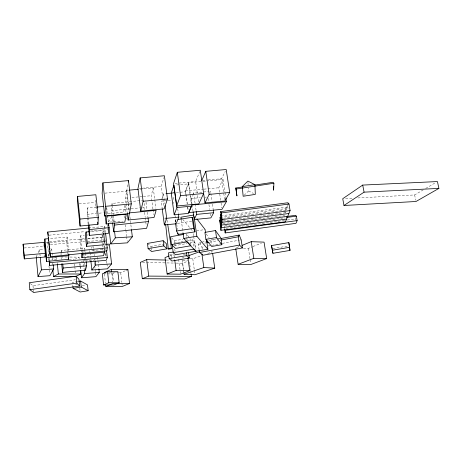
<?xml version="1.0" encoding="UTF-8"?>
<svg xmlns="http://www.w3.org/2000/svg" width="462" height="462" viewBox="0 0 462 462"><rect width="100%" height="100%" fill="white"/><g stroke="black" fill="none" stroke-linecap="round" stroke-linejoin="round"><path stroke-width="0.35" stroke-dasharray="2.31 1.73" d="M87.399 217.152L87.185 207.987L95.801 207.172M223.129 220.992L285.499 212.757L285.551 210.695M285.568 210.008L285.608 208.633L222.892 216.897M223.446 218.255L286.636 209.921L286.752 205.729L287.797 207.016L288.236 209.609M287.901 203.465L287.797 207.016L222.349 215.638M95.888 205.896L95.588 200.283M295.437 220.189L295.38 216.06M106.237 209.702L106.433 207.577M104.816 232.519L104.499 229.701L104.805 226.42L89.824 227.893M111.613 214.252L111.203 210.747L111.66 206.751M111.735 206.087L112.041 203.424L145.778 200.063M60.926 254.51L61.163 252.477M61.244 251.796L61.4 250.439L84.748 248.331L85.193 252.523M47.967 241.793L47.598 244.831L48.689 256.185M67.573 250.941L66.568 241.095L67.117 237.052L49.89 238.554M126.086 203.049L125.491 198.1L126.767 190.361L128.915 190.165M128.159 203.078L126.709 191.153L127.986 183.408M124.78 205.376L123.649 212.197L105.734 213.918M81.041 249.261L80.001 239.432L80.752 235.597L84.28 235.291M83.818 252.414L84.748 248.331M144.225 209.529L143.959 207.444L145.282 202.073M152.928 209.049L151.218 195.709L153.263 187.936L138.941 189.247M102.576 233.212L103.367 230.492L90.223 231.624M102.2 243.821L101.496 237.543L102.246 234.973M162.82 198.377L161.25 186.481L163.796 177.76M165.13 219.635L165.003 218.145L165.743 217.891M161.631 199.832L163.473 193.873L165.604 193.67M173.192 199.388L174.365 196.067M187.358 204.169L185.51 190.858L188.721 182.611L202.304 181.375M185.77 193.838L185.476 191.742L188.548 183.882L174.607 185.158M197.222 192.723L195.628 181.543L199.746 171.587M192.025 204.123L191.239 198.521L192.556 195.409M192.816 194.791L193.607 192.925L209.147 191.476M37.052 255.134L36.227 256.976L38.311 256.832M38.15 252.674L39.518 249.601L43.826 249.324M209.656 193.214L210.562 191.343L212.023 201.317M48.042 256.173L48.96 254.331M50.491 251.259L51.715 248.804L46.697 249.133M224.688 199.607L221.552 178.742L225.271 171.362M220.669 200.283L218.803 187.768L223.03 179.487L208.021 180.856M111.971 216.643L108.275 222.153L122.644 221.344M91.205 248.377L92.296 246.76M94.953 259.13L94.121 260.268L79.793 261.284M126.415 219.023L127.223 217.925M108.125 245.726L109.321 244.109M199.116 249.775L198.348 244.317L199.723 242.527L201.132 242.261M244.132 195.282L248.544 190.939L248.354 188.121M357.831 197.932L414.633 194.947L423.261 189.882M425.721 188.438L435.585 182.646M56.67 256.878L51.842 259.523L56.866 259.58M74.711 259.448L79.048 257.172L79.268 259.274M103.725 273.845L112.653 273.931L115.91 272.511M119.283 272.707L120.715 272.724L125.953 270.461M170.091 255.469L173.908 253.84M238.906 246.679L235.66 247.996L237.075 248.036M176.241 263.103L182.709 263.23L187.942 261.111M243.445 248.227L248.4 248.371L252.316 246.812M252.968 246.552L261.446 243.174M181.901 258.114L186.636 256.41M190.061 258.616L192.781 258.784L200.895 255.908M207.657 253.511L212.393 251.836L209.673 251.64M201.836 242.128L205.365 241.459M208.893 240.794L216.649 239.333M217.359 239.201L220.178 238.669M198.348 244.317L201.848 243.659M204.649 243.133L206.046 242.873M209.546 242.215L217.943 240.633M199.723 242.527L201.969 247.176L204.77 246.65M208.275 245.992L211.076 245.466M211.775 245.339L221.575 243.503M222.28 243.37L239.079 240.223M239.784 240.096L241.181 239.83M171.483 237.728L174.48 240.731L182.9 239.264M147.459 243.416L150.93 246.379L164.946 243.936M174.093 243.145L176.871 242.666M177.564 242.544L180.336 242.059M181.035 241.938L183.807 241.459M184.5 241.337L186.584 240.973M187.277 240.852L192.827 239.888L194.86 242.175L195.836 249.157M174.307 245.744L187.064 243.526M189.899 243.035L194.86 242.175M217.492 238.611L210.718 239.784L211.492 245.137M218.168 238.49L220.201 238.138M272.909 248.568L288.519 245.911M196.575 230.925L205.07 229.487M169.75 254.135L171.09 255.405L173.885 254.937M77.928 281.491L72.517 282.38L72.852 285.707M82.248 285.77L85.539 285.227M175.479 222.69L175.11 219.924L176.53 219.704M177.362 223.412L192.007 221.188M30.313 283.581L32.981 285.683L75.393 279.753M224.757 225.843L285.025 217.689M284.511 220.386L224.52 228.505L224.347 225.67M287.37 219.999L295.224 218.93M222.851 223.648L284.39 215.517L284.852 218.295M111.203 210.747L130.428 208.807M131.144 208.732L139.691 207.871M142.539 207.582L143.959 207.444M48.972 235.204L84.563 231.676M90.263 231.11L104.499 229.701M87.093 214.345L98.279 213.271M98.978 213.207L103.176 212.803M125.491 198.1L129.065 197.771M131.924 197.505L142.643 196.506M143.359 196.437L151.218 195.709M79.146 203.886L95.49 202.362M167.435 200.572L161.226 201.161L162.145 208.154M168.128 200.508L171.575 200.185M191.239 198.521L200.231 197.667M205.07 197.21L206.456 197.083M139.374 188.479L141.488 188.282M142.198 188.219L161.25 186.481M104.961 193.145L126.709 191.153M185.51 190.858L203.222 189.212M203.927 189.149L218.803 187.768M171.974 192.995L175.525 192.666M176.241 192.602L185.476 191.742M171.991 193.081L175.543 192.746M202.483 180.475L207.426 180.024M208.137 179.961L221.552 178.742M174.983 183.42L195.628 181.543M203.014 181.312L207.305 180.919M80.001 239.432L85.014 238.993M87.884 238.738L101.496 237.543M46.131 242.891L66.568 241.095M24.064 247.99L43.405 246.269M87.099 235.043L88.508 234.921M49.394 241.672L85.048 238.692M87.901 238.45L103.586 237.139M50.445 244.594L84.638 241.701M87.485 241.464L103.869 240.078M86.995 256.427L89.079 256.283M91.874 250.398L105.33 249.497M104.47 244.421L105.856 244.334M345.611 198.573L352.801 198.198M165.604 218.347L164.974 218.237M108.576 272.597L118.572 272.701M69.069 259.713L74.093 259.771M65.061 256.988L69.254 257.039M69.958 257.051L79.048 257.172M142.469 262.433L166.181 262.901M166.903 262.918L175.525 263.092M166.158 260.06L169.046 260.123M182.756 260.429L187.803 260.545M183.171 254.106L186.019 254.187M248.544 190.939L253.465 193.445M75.473 283.974L77.252 284.927M188.998 237.023L186.261 233.968L186.654 236.815M182.779 219.415L190.24 228.216M190.708 228.771L192.573 230.971M285.608 208.633L286.636 209.921M206.156 233.98L209.061 237.676M284.823 211.891L285.499 212.757M175.11 219.924L175.883 221.72M414.633 194.947L415.719 200.185M248.4 248.371L250.029 258.882M250.138 259.58L250.681 263.086M167.03 220.056L167.567 223.527M223.03 179.487L224.907 191.967M225.017 192.66L225.745 197.511M221.084 203.066L221.806 207.935M212.439 204.164L213.167 209.147M208.039 198.348L208.547 201.836M208.951 204.631L209.661 209.517M210.268 213.704L210.574 215.8M197.615 195.518L198.614 202.506M201.969 247.176L202.258 249.185M193.607 192.925L195.074 203.309M195.172 203.996L196.148 210.92M192.123 204.828L193.006 211.134M188.721 182.611L190.286 193.792M190.384 194.49L191.655 203.575M188.548 183.882L191.372 204.054M193.335 233.633L193.63 235.753M193.728 236.457L195.495 249.157M192.827 239.888L193.913 247.667M187.751 206.976L188.236 210.481M185.868 194.537L187.127 203.615M187.612 207.109L188.196 211.301M190.009 238.738L190.783 244.317M192.781 258.784L194.311 269.877M194.41 270.57L194.889 274.035M186.752 237.532L187.237 241.095M189.437 261.954L189.72 264.021M189.813 264.709L190.286 268.156M190.379 268.844L190.662 270.911M190.76 271.598L191.043 273.666M181.3 220.039L183.033 232.767M177.714 208.755L178.378 213.629M182.709 263.23L183.87 271.795M182.184 260.216L183.42 269.346M183.512 270.045L183.795 272.153M176.755 224.197L177.489 229.643M173.238 202.142L173.429 203.54M175.023 215.402L175.872 221.679M178.65 259.378L180.538 273.469M174.48 240.731L174.763 242.821M174.855 243.514L175.225 246.304M174.775 249.226L175.052 251.316M174.093 255.226L174.648 259.378M163.473 193.873L164.027 198.059M164.12 198.758L164.767 203.644M171.09 255.405L171.275 256.808M171.367 257.507L171.645 259.609M162.913 199.076L163.929 206.774M153.263 187.936L154.706 199.128M154.799 199.827L155.885 208.218M153.02 209.748L153.65 214.663M146.05 202.212L146.956 209.373M147.32 212.231L147.956 217.244M150.93 246.379L151.172 248.296M151.253 248.937L151.415 250.219M144.577 212.318L145.189 217.192M145.276 217.885L146.24 225.548M126.767 190.361L128.303 203.026M128.39 203.73L129.158 210.066M129.903 216.776L131.375 228.927M128.245 203.782L129.008 210.095M126.172 203.754L127.281 212.936M125.173 205.376L126.074 212.884M124.07 215.742L124.411 218.578M125.219 224.711L125.803 229.597M125.889 230.295L126.553 235.874M126.64 236.573L127.223 241.459M120.715 272.724L121.835 282.328M121.916 283.015L122.153 285.071M112.041 203.424L112.202 204.816M112.283 205.515L113.34 214.587M113.421 215.286L114.235 222.262M112.792 216.239L113.525 222.517M111.694 214.951L112.589 222.667M106.734 207.588L107.554 214.749M107.634 215.465L108.455 222.626M106.3 210.626L106.768 214.738M105.971 212.537L106.214 214.634M107.334 224.411L107.969 230.001M112.653 273.931L113.519 281.508M111.804 272.915L112.844 282.063M104.805 226.42L105.538 232.854M105.336 239.847L105.654 242.671M105.734 243.376L106.133 246.904M103.367 230.492L103.604 232.571M105.815 253.794L106.139 256.658M106.624 260.955L106.866 263.103M106.947 263.819L107.438 268.116M104.499 245.657L104.655 247.049M104.735 247.748L104.972 249.838M105.365 253.32L105.758 256.808M102.859 235.822L103.338 240.078M103.973 245.749L104.452 250.006M102.529 235.256L103.147 240.725M102.281 244.519L102.593 247.309M102.674 248.007L102.905 250.104M103.217 252.893L103.378 254.285M104.447 273.943L105.457 282.992M95.963 206.606L97.072 216.511M97.147 217.215L97.465 220.045M97.586 257.097L97.898 259.887M97.973 260.58L98.816 268.249M93.538 246.564L93.694 247.984M93.774 248.695L94.086 251.542M94.398 254.383L94.554 255.804M94.941 259.355L95.097 260.782M94.358 262.404L94.67 265.257M94.745 265.968L95.056 268.82M95.137 269.531L95.368 271.673M95.449 272.384L95.761 275.237M87.185 207.987L88.167 217.036M88.242 217.729L88.929 223.995M87.474 217.85L88.161 224.168M89.749 250.537L89.899 251.929M89.975 252.622L90.8 260.268M85.268 253.222L86.094 260.915M83.818 254.522L85.256 268.064M80.752 235.597L82.19 249.157M82.265 249.867L82.571 252.726M83.189 260.221L84.228 270.033M81.116 249.965L81.335 252.073M80.024 263.432L80.249 265.581M80.324 266.303L80.7 269.883M79.712 263.484L79.932 265.586M80.007 266.285L80.371 269.796M79.822 288.138L80.088 290.725M74.526 263.941L74.74 266.025M74.815 266.724L75.173 270.195M75.242 270.894L75.462 272.978M67.117 237.052L68.798 253.511M67.643 251.646L67.856 253.754M61.4 250.439L61.821 254.666M61.896 255.365L62.318 259.592M61.059 257.34L61.273 259.494M56.739 257.588L56.878 259.015M57.23 262.589L57.369 264.016M51.715 248.804L52.056 252.281M52.125 252.974L52.391 255.757M52.46 256.45L52.795 259.927M52.189 263.063L52.529 266.597M49.573 258.466L49.705 259.858M48.758 256.889L49.099 260.441M48.308 258.963L48.441 260.354M48.978 265.933L49.648 272.909M39.518 249.601L40.171 256.583M32.981 285.683L33.535 291.805M247.967 182.484L248.111 184.598"/><path stroke-width="0.69" d="M108.541 223.342L109.032 227.633L108.368 233.495L89.38 235.395L89.536 229.562L89.004 224.688M44.127 246.206L44.254 242.365L23.1 244.225L24.307 258.893L45.149 256.982L45.299 253.32L44.254 242.365M48.458 238.675L44.866 238.987L44.722 243.018L46.477 261.423L68.434 259.384L68.873 254.227M254.776 185.106L273.013 182.311L273.891 183.247L273.62 190.205L273.348 186.619M46.477 261.423L46.656 257.715L44.866 238.987M97.938 224.289L98.377 217.302L95.853 194.745L77.547 196.425L77.726 204.019L80.065 226.039L97.938 224.289L97.701 222.17M102.905 182.883L102.154 193.405L104.724 215.985L129.435 213.606L131.295 203.886L128.453 180.596L102.905 182.883L105.584 206.312L104.724 215.985M297.13 220.605L295.975 223.331L225.179 232.929L225.421 230.319L297.13 220.605L296.373 216.152L295.42 215.344L286.885 216.499M106.156 223.949L106.924 216.106L126.242 214.247L124.832 222.118L106.156 223.949L105.18 215.407M105.619 233.57L107.242 247.863L106.895 250.849L50.329 256.705L47.73 232.04L89.108 227.968M220.917 230.313L222.234 219.542L221.252 212.953L220.674 211.596L287.924 202.754L288.998 204.037L290.101 210.591L285.435 221.766L220.917 230.313L219.739 220.004L221.234 227.726L286.555 219.075M148.042 217.96L148.498 221.541L146.593 228.332L113.646 231.785L114.559 225.058L114.316 222.961M86.169 261.613L86.613 265.806L85.487 270.201L62.561 272.407L63.161 268.035L62.74 263.814M106.531 250.439L107.334 257.501L106.15 260.297L49.573 265.402L49.775 260.551M128.217 181.999L128.453 180.596M128.136 219.999L129.499 212.878L156.156 210.314L154.013 217.475L128.136 219.999L127.368 213.64M140.165 177.905L137.959 188.606L140.771 211.122L164.201 208.876L167.475 198.978L164.385 175.745L140.165 177.905L143.105 201.27L140.771 211.122M89.536 231.681L86.076 231.982L85.343 235.377L86.521 246.362L103.609 244.825L104.62 241.58L103.679 233.264M104.533 250.716L104.695 252.131L103.534 255.682L81.93 257.686L82.721 254.152L82.571 252.726M86.521 246.362L87.278 243.127L86.076 231.982M201.778 180.538L205.775 171.338L226.201 169.519L229.689 192.469L224.896 200.999L205.001 202.905L200.294 170.259L177.327 172.297L173.562 183.553L176.611 206.029L198.81 203.904L203.644 193.474L180.527 195.64L176.611 206.029M173.914 185.222L171.263 193.064L174.186 214.79L188.484 213.398L191.666 206.144L176.94 207.559L174.186 214.79M178.471 214.322L178.852 217.111L176.155 223.775L164.345 224.948L166.701 218.301L165.044 205.734M213.271 209.863L213.687 212.711L210.88 217.891L194.184 219.542L196.633 214.38L196.246 211.613M205.001 202.905L209.136 194.398L205.775 171.338M53.269 264.79L53.679 268.959L49.913 275.698L38.04 276.594L41.413 269.854L40.24 257.282M226.368 201.669L222.014 209.321L188.525 212.584L191.851 204.972L226.368 201.669L225.849 198.204M242.423 247.932L239.495 245.056L238.236 236.815L239.224 235.083L241.181 239.83L242.423 247.932L203.107 255.215L199.497 252.5L199.209 250.456M98.897 268.942L99.278 272.43L95.917 276.663L81.526 277.772L84.604 273.539L84.228 270.033M131.462 229.643L132.334 236.787L127.391 242.856L110.77 243.93L115.309 237.855L114.495 230.885M106.549 244.288L109.321 244.109L111.585 263.883L107.519 268.832L91.857 269.999L95.565 265.044L95.178 261.492M242.261 186.596L247.875 181.075L254.926 184.661L255.313 194.392L243.156 196.246L242.261 186.596L254.926 184.661M362.71 185.083L342.735 198.724L343.988 205.486L415.985 201.496L438.9 188.398L437.433 181.56L362.71 185.083L364.068 192.152L343.988 205.486M52.876 270.137L53.488 276.501L58.356 274.012L80.815 274.001L80.446 270.495M80.815 274.001L75.82 276.455L53.488 276.501M104.291 272.551L111.4 269.392L127.916 269.612L129.562 283.489L122.315 286.446L105.85 286.475L105.694 285.083M107.513 271.546L102.35 273.833L103.592 284.956L113.912 284.95L119.15 282.773L117.862 271.662L107.513 271.546L108.784 282.756L103.592 284.956M165.436 260.042L146.679 259.621L140.309 262.393L142.313 278.713L184.829 278.933L191.418 276.42L191.135 274.353M126.605 270.178L127.916 269.612M168.815 256.012L164.998 257.634L167.129 274.041L180.636 274.174L189.691 270.634L187.936 257.79M105.85 286.475L113.005 283.472L129.562 283.489M142.313 278.713L148.735 276.097L191.418 276.42M242.146 245.357L251.23 241.666L264.056 242.134L266.684 258.576L250.895 264.489L238.126 264.304L235.77 248.706M167.129 274.041L176.114 270.455L189.691 270.634M238.126 264.304L253.829 258.316L266.684 258.576M188.663 255.682L199.486 251.79M183.893 272.851L184.084 274.255L203.84 267.55L214.743 268.122L212.595 253.251M214.743 268.122L194.987 274.728L184.084 274.255M206.069 241.326L207.478 241.06M220.882 238.536L239.224 235.083M206.745 242.741L208.847 242.342M220.744 240.107L238.236 236.815M199.497 252.5L239.495 245.056M183.518 234.448L170.484 236.729L171.523 244.554L175.508 248.389L190.973 245.715L187.335 241.805L171.523 244.554M215.494 230.544L204.909 232.392L205.902 239.351L211.683 246.471L221.864 244.716L220.876 238.022L215.494 230.544L216.511 237.508L221.864 244.716M163.138 240.679L147.459 243.416L148.111 248.625L151.576 251.501L167.019 248.822L166.343 243.693L163.138 240.679L163.814 245.894L167.019 248.822M148.111 248.625L163.814 245.894M205.902 239.351L216.511 237.508M173.227 252.685L194.109 249.082L196.131 251.253L175.52 254.799L173.227 252.685L172.199 244.924M193.873 214.997L180.913 217.209L181.202 219.335M271.517 245.565L288.854 242.608L289.997 250.404L272.95 253.297L271.517 245.565L272.95 253.297M272.28 250.254L289.639 247.303M183.807 238.427L196.852 236.232L207.9 249.255L195.79 251.27L183.807 238.427L183.131 233.477M173.377 252.027L168.411 252.858L169.156 258.547L171.829 261.013L189.328 258.091L188.56 252.477M169.156 258.547L186.931 255.578L189.328 258.091M78.604 281.381L80.631 281.046L87.514 284.904L88.132 290.725L80.226 292.019L73.129 288.363L72.921 286.371M73.129 288.363L81.26 287.029L88.132 290.725M235.834 188.005L236.919 195.807L235.834 188.005L242.85 186.931M236.111 189.027L273.891 183.247M177.945 219.49L192.14 217.331L193.399 220.975L194.924 231.86L178.136 234.401L176.6 230.988L175.572 223.383M176.6 230.988L193.688 228.395L194.924 231.86M76.115 276.189L29.245 282.738L29.868 289.668L33.599 292.481L79.637 286.036L78.927 279.256L76.115 276.189L76.831 283.096L79.637 286.036M29.868 289.668L76.831 283.096M286.446 217.498L296.373 216.152M222.234 219.542L290.101 210.591M288.889 213.49L221.893 222.343L220.674 211.596M287.711 216.32L221.558 225.069L220.351 214.472L220.923 215.829M221.252 212.953L288.998 204.037M114.559 225.058L148.498 221.541M49.827 253.771L107.242 247.863M166.701 218.301L178.852 217.111M89.536 229.562L109.032 227.633M80.065 226.039L79.955 219.075L98.377 217.302M196.633 214.38L213.687 212.711M63.161 268.035L86.613 265.806M209.136 194.398L229.689 192.469M143.105 201.27L167.475 198.978M96.518 207.109L103.696 206.427M105.584 206.312L131.295 203.886M129.631 190.101L138.225 189.31M166.314 193.607L171.281 193.145M82.721 254.152L104.695 252.131M46.656 257.715L69.017 255.659M24.307 258.893L24.082 255.249L45.299 253.32M87.278 243.127L104.62 241.58M49.977 262.635L107.334 257.501M84.604 273.539L99.278 272.43M41.413 269.854L53.679 268.959M95.565 265.044L111.585 263.883M115.309 237.855L132.334 236.787M364.068 192.152L438.9 188.398M108.784 282.756L119.15 282.773M196.887 218.896L205.07 229.487L205.475 232.311M220.605 218.63L220.045 217.273L220.293 221.362M289.997 250.404L288.854 242.608M47.73 232.04L48.262 235.273M171.437 248.389L167.671 224.22M251.23 241.666L253.829 258.316M224.613 229.135L225.179 232.929M206.485 239.368L207.9 249.255M201.9 253.811L203.84 267.55M194.069 216.412L194.271 217.827M194.467 219.242L196.852 236.232M193.104 211.833L194.184 219.542M192.14 217.331L193.688 228.395M177.327 172.297L180.527 195.64M186.538 252.726L186.931 255.578M174.007 185.92L176.94 207.559M177.951 233.044L178.136 234.401M174.74 260.071L176.114 270.455M162.231 208.853L164.345 224.948M146.679 259.621L148.735 276.097M112.589 222.667L113.646 231.785M108.437 223.556L108.674 225.664M108.836 227.073L110.77 243.93M111.4 269.392L111.723 272.21M165.662 224.526L168.295 248.868M88.236 224.867L89.38 235.395M90.875 260.961L91.857 269.999M77.547 196.425L79.955 219.075M85.331 268.78L85.487 270.201M81.485 253.476L81.93 257.686M80.775 270.599L81.526 277.772M80.631 281.046L81.26 287.029M68.289 257.975L68.434 259.384M61.706 263.802L62.561 272.407M57.438 264.726L58.356 274.012M48.464 237.422L48.741 240.275M48.949 242.417L49.226 245.276M49.365 246.708L49.636 249.561M49.844 251.703L50.329 256.705M49.163 261.146L49.573 265.402M45.01 255.544L45.149 256.982M36.29 257.675L38.04 276.594M23.1 244.225L24.082 255.249M168.722 249.012A1.594 0.346 -7.6 0 0 171.385 248.533A1.594 0.346 -7.6 0 0 169.49 248.331A1.594 0.346 -7.6 0 0 168.722 249.012"/></g></svg>
